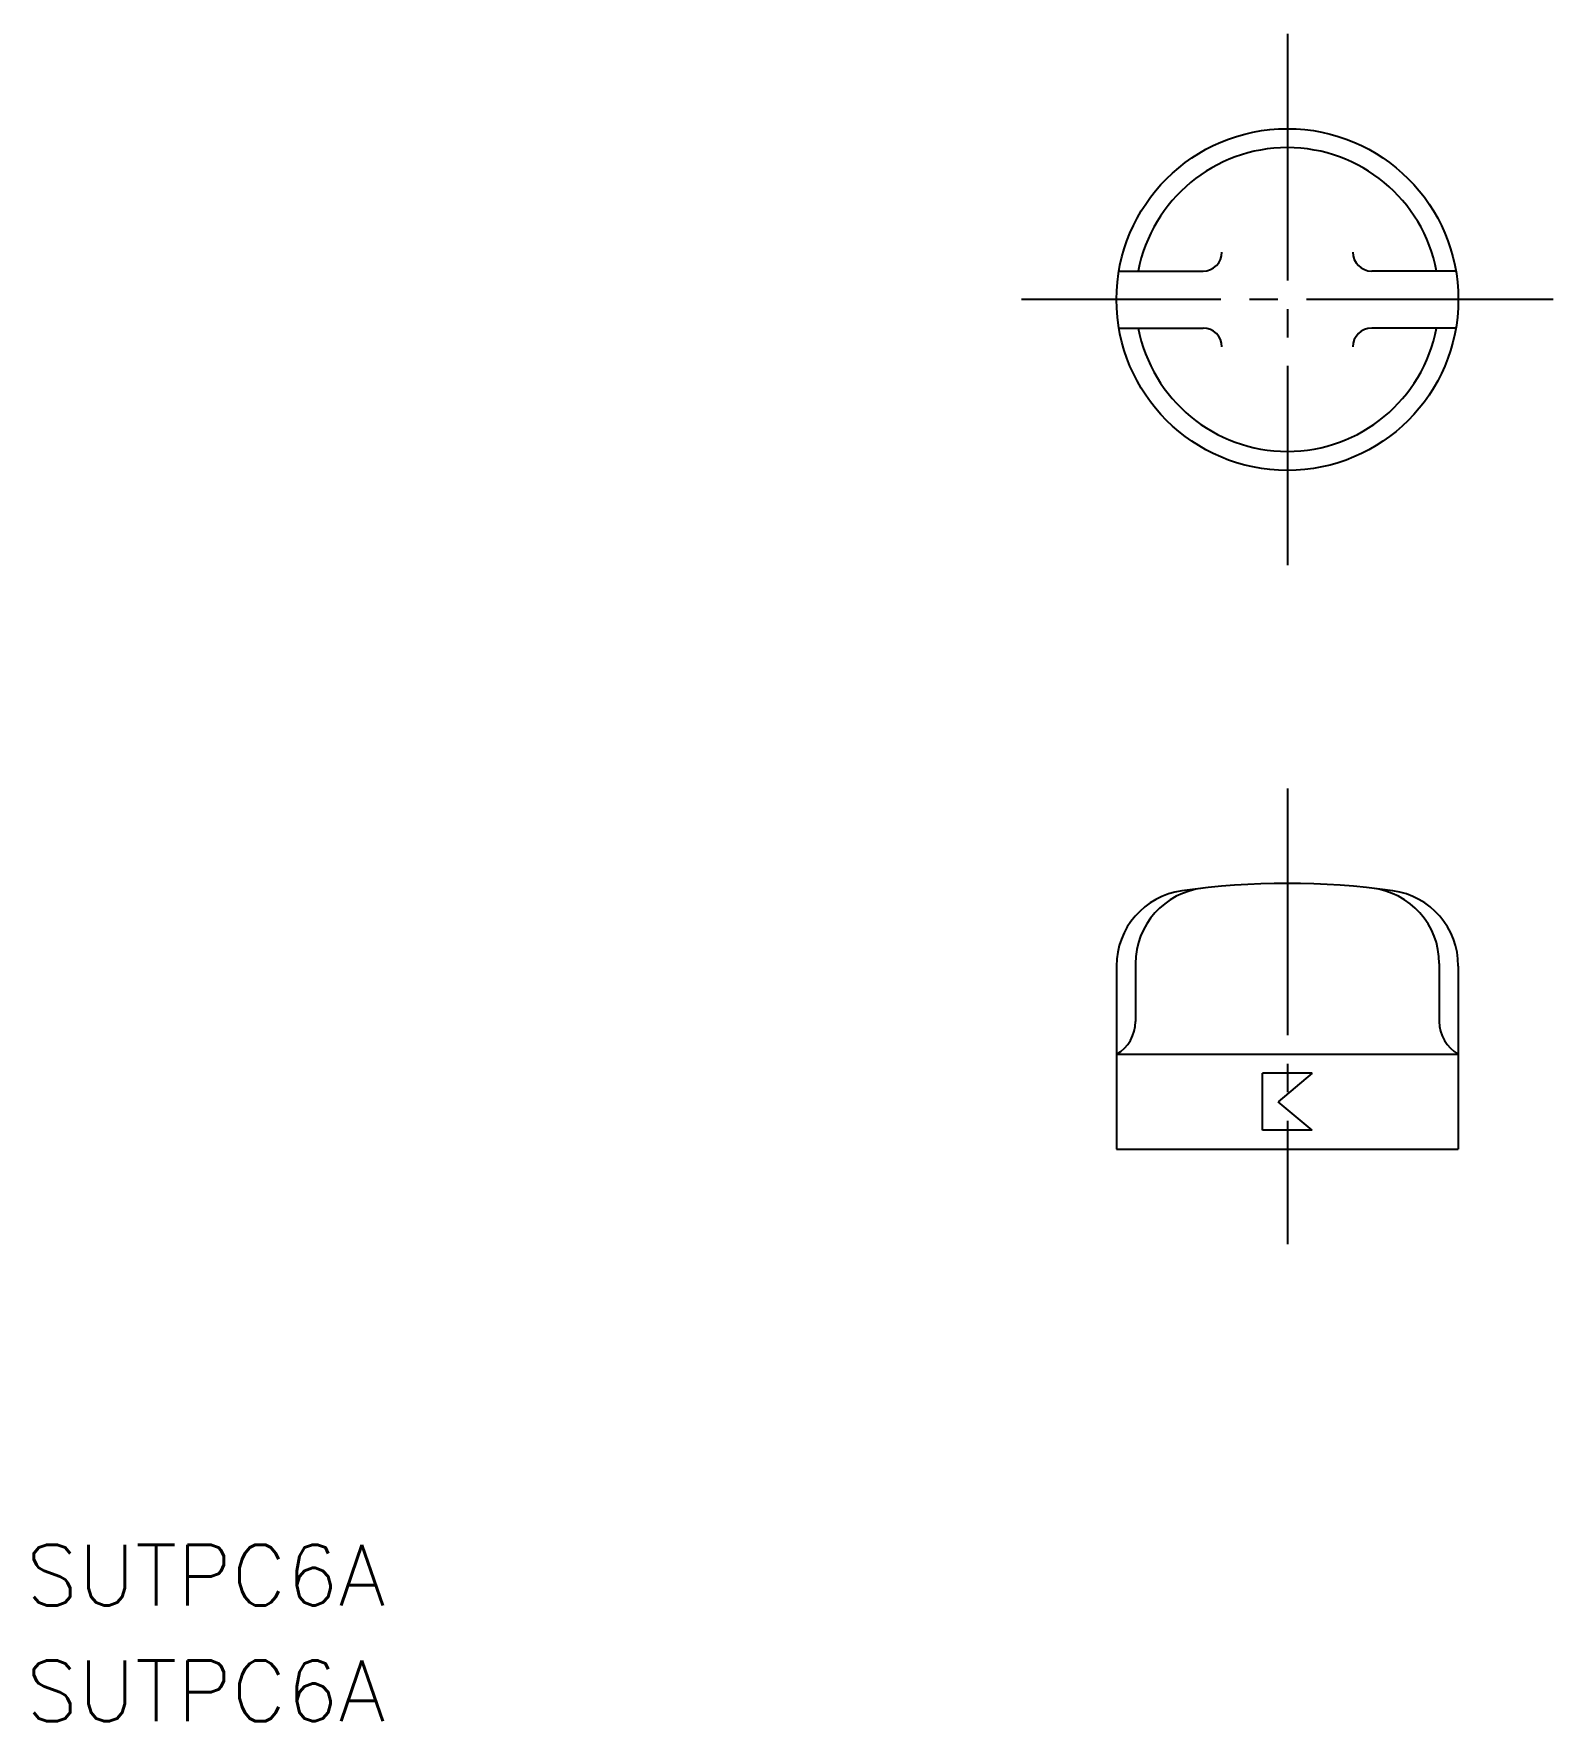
# Model space of a CAD drawing. Extents: x 47.1 to 127.2, y 150.9 to 239.8.
import ezdxf

# ---------------------------------------------------------------- set-up
doc = ezdxf.new("R2010")
doc.units = 0
doc.linetypes.add('CENTER', pattern=[17.5, 13, -1.5, 1.5, -1.5])
doc.layers.get('0').update_dxf_attribs({"linetype": 'CONTINUOUS'})
doc.layers.add('CENTER', color=1, linetype='CENTER')
doc.styles.get("Standard").update_dxf_attribs({"font": 'txt.shx', "bigfont": '@extfont2.shx'})

msp = doc.modelspace()

# ---------------------------------------------------------------- linework, layer by layer
at = {"color": 7, "linetype": 'CONTINUOUS'}
for p, q in [((104.286, 227.275), (108.715, 227.275)), ((122.034, 227.275), (117.604, 227.275)), ((104.286, 224.275), (108.715, 224.275)), ((122.034, 224.275), (117.604, 224.275)), ((104.16, 190.669), (104.16, 181.018)), ((105.16, 190.795), (105.16, 187.75)), ((121.16, 190.795), (121.16, 187.75)), ((122.16, 190.669), (122.16, 181.018)), ((104.16, 186.018), (122.16, 186.018)), ((114.465, 185.018), (111.855, 185.018)), ((111.855, 182.018), (111.855, 185.018)), ((114.465, 185.018), (112.677, 183.518)), ((114.465, 182.018), (112.677, 183.518)), ((114.465, 182.018), (111.855, 182.018)), ((104.16, 181.018), (122.16, 181.018))]:
    msp.add_line(p, q, dxfattribs=at)
msp.add_circle((113.16, 225.775), 9, dxfattribs=at)
for centre, radius, start, end in [((113.16, 225.775), 8, 10.80692, 169.19307), ((108.715, 228.275), 1, 270.00002, 0), ((117.604, 228.275), 1, 180.00002, 270), ((113.16, 225.775), 8, 190.80693, 349.19308), ((108.715, 223.275), 1, 0, 89.99998), ((117.604, 223.275), 1, 90.00004, 180.00002), ((109.16, 190.795), 4, 96.37938, 180.00002), ((113.16, 155.018), 40, 82.01642, 97.98354), ((117.16, 190.795), 4, 359.99998, 83.62064), ((108.16, 190.669), 4, 97.98354, 180.00002), ((118.16, 190.669), 4, 0, 82.01642), ((103.16, 187.75), 2, 300.00001, 359.99998), ((123.16, 187.75), 2, 180.00004, 239.99997)]:
    msp.add_arc(centre, radius, start, end, dxfattribs=at)
at = {"layer": 'CENTER', "color": 1, "linetype": 'CENTER'}
for p, q in [((113.16, 239.775), (113.16, 211.775)), ((127.16, 225.775), (99.16, 225.775)), ((113.16, 200.018), (113.16, 176.018))]:
    msp.add_line(p, q, dxfattribs=at)

# ---------------------------------------------------------------- texts
at = {"color": 7, "linetype": 'CONTINUOUS'}
for p in [(46.728, 156.984), (46.728, 150.887)]:
    msp.add_text('SUTPC6A', height=3.2, dxfattribs=at).set_placement(p)

doc.saveas('drawing.dxf')
